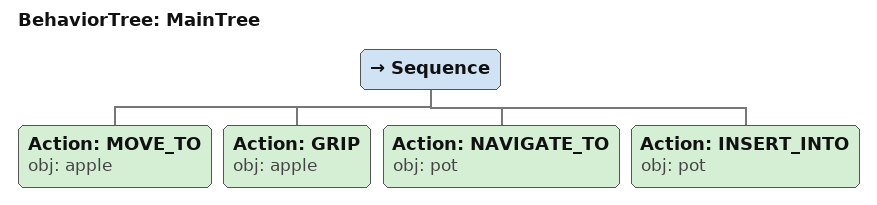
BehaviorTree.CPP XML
<root main_tree_to_execute="MainTree">
  <BehaviorTree ID="MainTree">
    <Sequence>
      <!-- Move to apple -->
      <Action ID="MOVE_TO" obj="apple" />
      <!-- Grip apple -->
      <Action ID="GRIP" obj="apple" />
      <!-- Navigate to pot -->
      <Action ID="NAVIGATE_TO" obj="pot" />
      <!-- Insert into pot -->
      <Action ID="INSERT_INTO" obj="pot" />
    </Sequence>
  </BehaviorTree>
</root>
